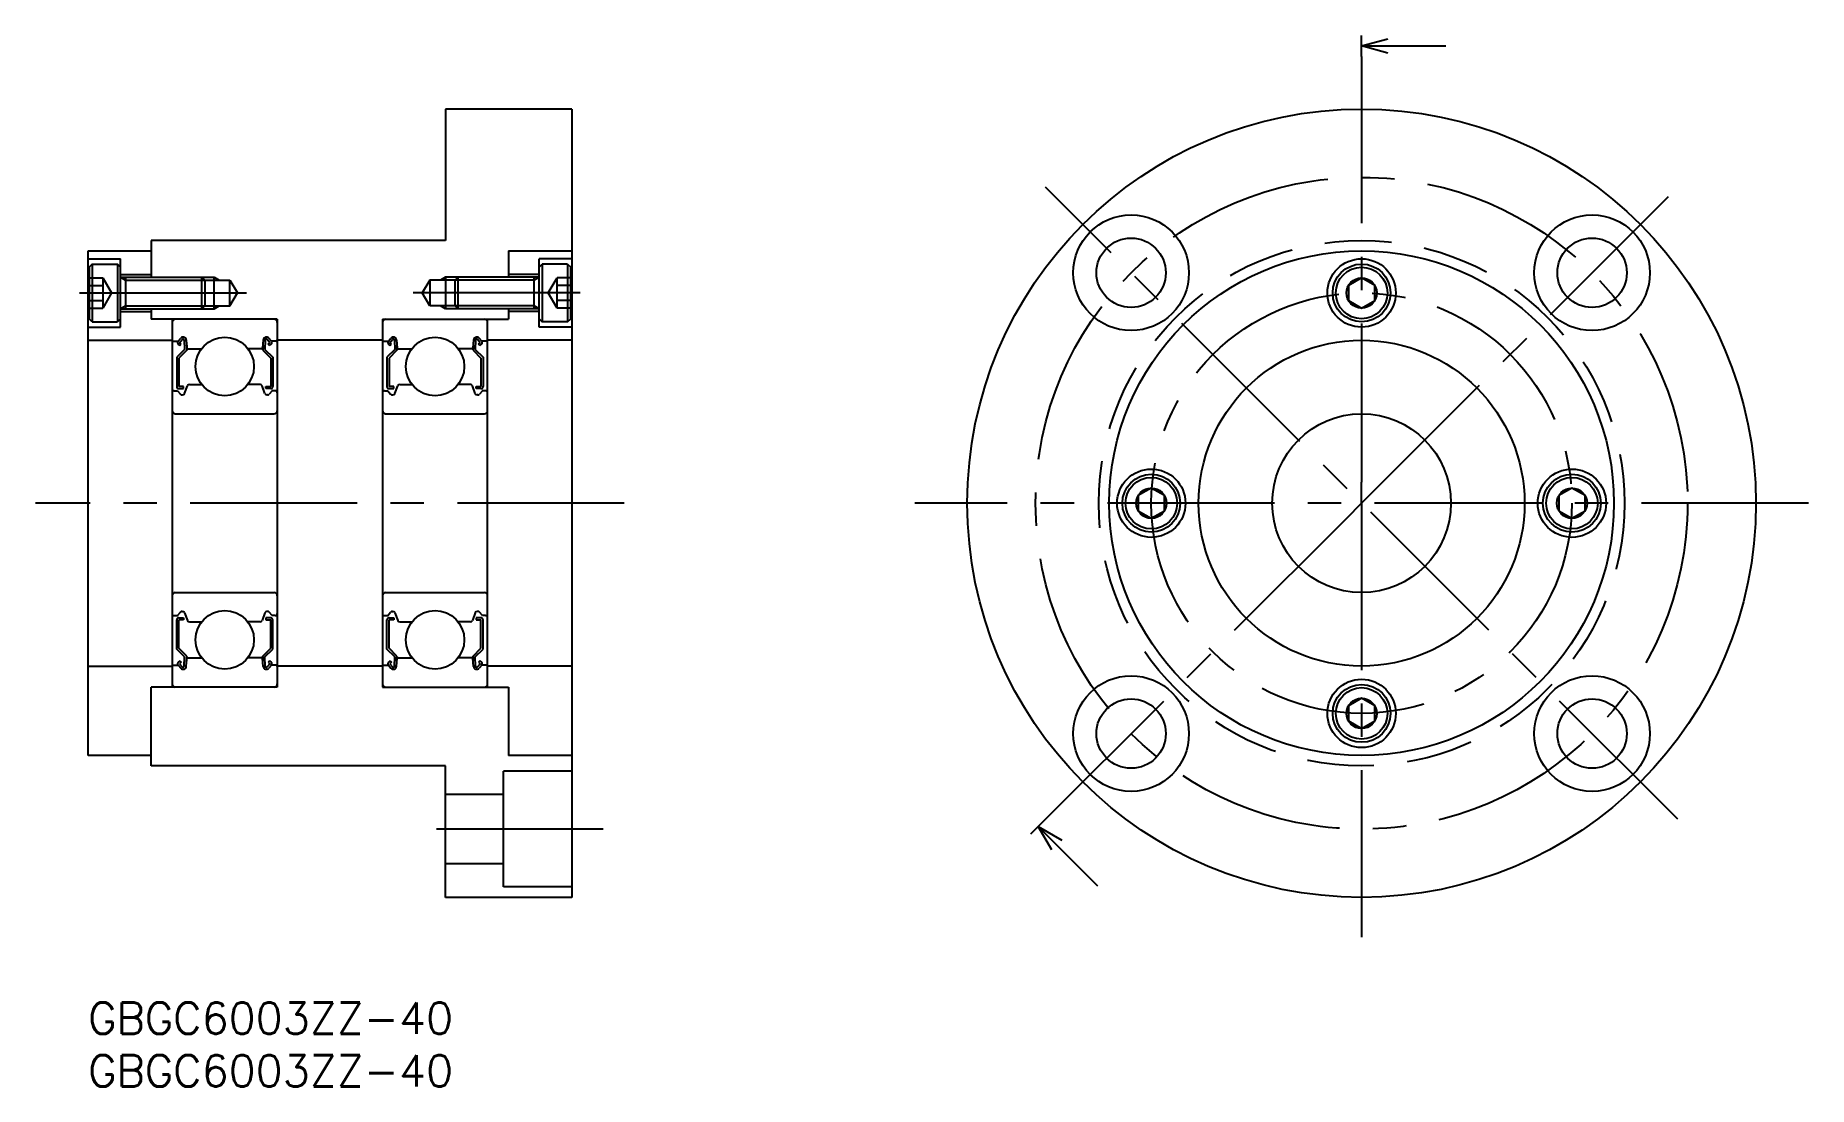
# Model space of a CAD drawing. Extents: x -5 to 164, y -8 to 92.
import ezdxf

# ---------------------------------------------------------------- set-up
doc = ezdxf.new("R2010")
doc.units = 0
doc.header["$LTSCALE"] = 0.5
doc.linetypes.add('CENTER', pattern=[50.8, 31.75, -6.35, 6.35, -6.35])
doc.linetypes.add('DASHED', pattern=[19.05, 12.7, -6.35])
doc.layers.get('0').update_dxf_attribs({"linetype": 'CONTINUOUS'})
for name, color, linetype in [('MSM_CENTER', 1, 'CENTER'), ('MSM_CONTINUOUS', 7, 'CONTINUOUS'), ('MSM_DASHED', 4, 'DASHED'), ('MSM_NARROW', 5, 'CONTINUOUS'), ('MSM_PART_NUMBER', 7, 'CONTINUOUS')]:
    doc.layers.add(name, color=color, linetype=linetype)
doc.styles.get("Standard").update_dxf_attribs({"font": 'txt.shx', "height": 3, "bigfont": 'bigfont.shx'})

# ---------------------------------------------------------------- blocks, each defined once
blk = doc.blocks.new('*U6')
at = {"layer": 'MSM_PART_NUMBER'}
blk.add_text('GBGC6003ZZ-40', height=3, dxfattribs=at).set_placement((0, -3))
blk = doc.blocks.new('*U7')
at = {"layer": 'MSM_PART_NUMBER'}
blk.add_text('GBGC6003ZZ-40', height=3, dxfattribs=at).set_placement((0, -8))
blk = doc.blocks.new('_OPEN30')
at = {"color": 0, "linetype": 'BYBLOCK'}
for p, q in [((-1, 0.268), (0, 0)), ((0, 0), (-1, -0.268)), ((0, 0), (-1, 0))]:
    blk.add_line(p, q, dxfattribs=at)
blk = doc.blocks.new('*U2')
at = {"color": 7, "linetype": 'CONTINUOUS'}
blk.add_lwpolyline([(595.34, 147.9), (600.84, 147.9)], dxfattribs=at)
at = {"color": 7, "linetype": 'CONTINUOUS', "xscale": 2.5, "yscale": 2.5, "zscale": 2.5, "rotation": 180}
blk.add_blockref('_OPEN30', (592.84, 147.9), dxfattribs=at)
blk = doc.blocks.new('*U1')
at = {"color": 7, "linetype": 'CONTINUOUS'}
blk.add_lwpolyline([(595.34, 94.1), (600.84, 94.1)], dxfattribs=at)
at = {"color": 7, "linetype": 'CONTINUOUS', "xscale": 2.5, "yscale": 2.5, "zscale": 2.5, "rotation": 180}
blk.add_blockref('_OPEN30', (592.84, 94.1), dxfattribs=at)

msp = doc.modelspace()

# ---------------------------------------------------------------- linework, layer by layer
at = {"layer": 'MSM_CENTER'}
for p, q in [((121.12, 90), (121.12, 49.5)), ((151.18, 17.45), (91.07, 77.55)), ((121.12, 47.5), (151.18, 77.55)), ((-0.8, 67.5), (15.21, 67.5)), ((46.8, 67.5), (30.79, 67.5)), ((51, 47.5), (-5, 47.5)), ((163.62, 47.5), (78.62, 47.5)), ((121.12, 47.5), (121.12, 5)), ((91.07, 17.45), (119.71, 46.09)), ((49, 16.5), (31, 16.5))]:
    msp.add_line(p, q, dxfattribs=at)
for radius in [31, 20]:
    msp.add_circle((121.12, 47.5), radius, dxfattribs=at)
at = {"layer": 'MSM_CONTINUOUS'}
for p, q in [((121.12, 90), (121.12, 92)), ((46, 85), (34, 85)), ((34, 85), (34, 72.5)), ((46, 85), (46, 10)), ((0, 71.5), (6, 71.5)), ((0, 23.5), (0, 71.5)), ((34, 72.5), (6, 72.5)), ((6, 72.5), (6, 69)), ((40, 71.5), (40, 69)), ((40, 71.5), (46, 71.5)), ((0, 70.75), (3.1, 70.75)), ((0.4, 70.25), (0.1, 69.95)), ((0.1, 69.95), (0.1, 65.05)), ((0.4, 70.25), (2.8, 70.25)), ((0.4, 70.25), (0.4, 64.75)), ((3.1, 69.95), (2.8, 70.25)), ((2.8, 70.25), (2.8, 64.75)), ((3.1, 64.25), (3.1, 70.75)), ((3.1, 69.25), (6, 69.25)), ((42.9, 69.25), (40, 69.25)), ((46, 70.75), (42.9, 70.75)), ((42.9, 64.25), (42.9, 70.75)), ((42.9, 69.95), (43.2, 70.25)), ((45.6, 70.25), (43.2, 70.25)), ((43.2, 70.25), (43.2, 64.75)), ((45.6, 70.25), (45.9, 69.95)), ((45.6, 70.25), (45.6, 64.75)), ((45.9, 65.05), (45.9, 69.95)), ((3.1, 69), (10.83, 69)), ((3.57, 69), (3.57, 66)), ((10.83, 66), (10.83, 69)), ((10.83, 69), (11.1, 68.73)), ((11.1, 68.73), (13.5, 68.73)), ((11.1, 68.73), (11.1, 66.27)), ((12, 66), (12, 69)), ((13.5, 66.27), (13.5, 68.73)), ((13.5, 68.73), (14.21, 67.5)), ((13.5, 66.27), (14.21, 67.5)), ((32.5, 68.73), (31.79, 67.5)), ((32.5, 66.27), (31.79, 67.5)), ((34.9, 68.73), (32.5, 68.73)), ((32.5, 68.73), (32.5, 66.27)), ((34, 69), (34, 66)), ((34.9, 68.73), (35.17, 69)), ((34.9, 66.27), (34.9, 68.73)), ((42.9, 69), (35.17, 69)), ((35.17, 69), (35.17, 66)), ((42.43, 66), (42.43, 69)), ((121.12, 68.94), (119.87, 68.22)), ((119.87, 68.22), (119.87, 66.78)), ((122.37, 68.22), (121.12, 68.94)), ((122.37, 66.78), (122.37, 68.22)), ((3.1, 66), (10.83, 66)), ((6, 66), (6, 65)), ((11.1, 66.27), (10.83, 66)), ((11.1, 66.27), (13.5, 66.27)), ((34.9, 66.27), (32.5, 66.27)), ((35.17, 66), (34.9, 66.27)), ((42.9, 66), (35.17, 66)), ((40, 66), (40, 65)), ((119.87, 66.78), (121.12, 66.06)), ((121.12, 66.06), (122.37, 66.78)), ((0, 64.25), (3.1, 64.25)), ((0.4, 64.75), (0.1, 65.05)), ((0.4, 64.75), (2.8, 64.75)), ((3.1, 65.05), (2.8, 64.75)), ((3.1, 65.75), (6, 65.75)), ((18, 65), (6, 65)), ((8, 65), (8, 30)), ((18, 65), (18, 30)), ((28, 65), (40, 65)), ((28, 65), (28, 30)), ((38, 30), (38, 65)), ((42.9, 65.75), (40, 65.75)), ((42.9, 65.05), (43.2, 64.75)), ((46, 64.25), (42.9, 64.25)), ((45.6, 64.75), (43.2, 64.75)), ((45.6, 64.75), (45.9, 65.05)), ((0, 63), (8, 63)), ((8.1, 62.9), (8.56, 62.9)), ((8.56, 62.9), (8.81, 63.2)), ((8.74, 62.49), (8.58, 62.62)), ((8.71, 62.77), (8.96, 63.07)), ((8.87, 62.64), (8.71, 62.77)), ((8.74, 62.49), (8.87, 62.64)), ((9.14, 63.01), (9.18, 62.13)), ((9.34, 63.03), (9.4, 62.29)), ((9.38, 62.52), (9.38, 62.05)), ((16.66, 63.03), (16.6, 62.29)), ((16.62, 62.52), (16.62, 62.05)), ((16.86, 63.01), (16.82, 62.13)), ((17.29, 62.77), (17.04, 63.07)), ((17.13, 62.64), (17.29, 62.77)), ((17.26, 62.49), (17.13, 62.64)), ((17.44, 62.9), (17.19, 63.2)), ((17.26, 62.49), (17.42, 62.62)), ((17.9, 62.9), (17.44, 62.9)), ((28, 63), (18, 63)), ((28.1, 62.9), (28.56, 62.9)), ((28.56, 62.9), (28.81, 63.2)), ((28.74, 62.49), (28.58, 62.62)), ((28.71, 62.77), (28.96, 63.07)), ((28.87, 62.64), (28.71, 62.77)), ((28.74, 62.49), (28.87, 62.64)), ((29.14, 63.01), (29.18, 62.13)), ((29.34, 63.03), (29.4, 62.29)), ((29.38, 62.52), (29.38, 62.05)), ((36.66, 63.03), (36.6, 62.29)), ((36.62, 62.52), (36.62, 62.05)), ((36.86, 63.01), (36.82, 62.13)), ((37.29, 62.77), (37.04, 63.07)), ((37.13, 62.64), (37.29, 62.77)), ((37.26, 62.49), (37.13, 62.64)), ((37.44, 62.9), (37.19, 63.2)), ((37.26, 62.49), (37.42, 62.62)), ((37.9, 62.9), (37.44, 62.9)), ((46, 63), (38, 63)), ((9.18, 62.13), (8.43, 61.38)), ((8.43, 61.38), (8.43, 58.6)), ((9.38, 62.05), (8.63, 61.3)), ((8.63, 61.3), (8.63, 58.6)), ((9.5, 62.2), (10.8, 62.2)), ((16.5, 62.2), (15.2, 62.2)), ((16.62, 62.05), (17.37, 61.3)), ((16.82, 62.13), (17.57, 61.38)), ((17.37, 61.3), (17.37, 58.6)), ((17.57, 61.38), (17.57, 58.6)), ((29.18, 62.13), (28.43, 61.38)), ((28.43, 61.38), (28.43, 58.6)), ((29.38, 62.05), (28.63, 61.3)), ((28.63, 61.3), (28.63, 58.6)), ((29.5, 62.2), (30.8, 62.2)), ((36.5, 62.2), (35.2, 62.2)), ((36.62, 62.05), (37.37, 61.3)), ((36.82, 62.13), (37.57, 61.38)), ((37.37, 61.3), (37.37, 58.6)), ((37.57, 61.38), (37.57, 58.6)), ((8.2, 58.2), (8.5, 58.2)), ((8.5, 58.2), (8.78, 57.87)), ((9.08, 58.6), (8.63, 58.6)), ((8.63, 58.4), (9.08, 58.4)), ((8.93, 57.8), (8.99, 57.8)), ((9.08, 58.4), (9.08, 58.6)), ((9.18, 57.93), (9.45, 58.67)), ((9.64, 58.8), (10.8, 58.8)), ((16.36, 58.8), (15.2, 58.8)), ((16.82, 57.93), (16.55, 58.67)), ((16.92, 58.6), (17.37, 58.6)), ((16.92, 58.4), (16.92, 58.6)), ((17.37, 58.4), (16.92, 58.4)), ((17.07, 57.8), (17.01, 57.8)), ((17.5, 58.2), (17.22, 57.87)), ((17.8, 58.2), (17.5, 58.2)), ((28.2, 58.2), (28.5, 58.2)), ((28.5, 58.2), (28.78, 57.87)), ((29.08, 58.6), (28.63, 58.6)), ((28.63, 58.4), (29.08, 58.4)), ((28.93, 57.8), (28.99, 57.8)), ((29.08, 58.4), (29.08, 58.6)), ((29.18, 57.93), (29.45, 58.67)), ((29.64, 58.8), (30.8, 58.8)), ((36.36, 58.8), (35.2, 58.8)), ((36.82, 57.93), (36.55, 58.67)), ((36.92, 58.6), (37.37, 58.6)), ((36.92, 58.4), (36.92, 58.6)), ((37.37, 58.4), (36.92, 58.4)), ((37.07, 57.8), (37.01, 57.8)), ((37.5, 58.2), (37.22, 57.87)), ((37.8, 58.2), (37.5, 58.2)), ((8.3, 56), (17.7, 56)), ((28.3, 56), (37.7, 56)), ((101.12, 48.94), (99.87, 48.22)), ((102.37, 48.22), (101.12, 48.94)), ((121.12, 47.5), (121.12, 49.5)), ((141.12, 48.94), (139.87, 48.22)), ((142.37, 48.22), (141.12, 48.94)), ((99.87, 48.22), (99.87, 46.78)), ((102.37, 46.78), (102.37, 48.22)), ((119.71, 46.09), (121.12, 47.5)), ((139.87, 48.22), (139.87, 46.78)), ((142.37, 46.78), (142.37, 48.22)), ((99.87, 46.78), (101.12, 46.06)), ((101.12, 46.06), (102.37, 46.78)), ((139.87, 46.78), (141.12, 46.06)), ((141.12, 46.06), (142.37, 46.78)), ((8.3, 39), (17.7, 39)), ((28.3, 39), (37.7, 39)), ((8.5, 36.8), (8.78, 37.13)), ((8.93, 37.2), (8.99, 37.2)), ((17.07, 37.2), (17.01, 37.2)), ((17.5, 36.8), (17.22, 37.13)), ((28.5, 36.8), (28.78, 37.13)), ((28.93, 37.2), (28.99, 37.2)), ((37.07, 37.2), (37.01, 37.2)), ((37.5, 36.8), (37.22, 37.13)), ((8.2, 36.8), (8.5, 36.8)), ((8.43, 33.62), (8.43, 36.4)), ((8.63, 36.6), (9.08, 36.6)), ((8.63, 33.7), (8.63, 36.4)), ((9.08, 36.4), (8.63, 36.4)), ((9.08, 36.6), (9.08, 36.4)), ((9.18, 37.07), (9.45, 36.33)), ((9.64, 36.2), (10.8, 36.2)), ((16.36, 36.2), (15.2, 36.2)), ((16.82, 37.07), (16.55, 36.33)), ((16.92, 36.6), (16.92, 36.4)), ((17.37, 36.6), (16.92, 36.6)), ((16.92, 36.4), (17.37, 36.4)), ((17.37, 33.7), (17.37, 36.4)), ((17.8, 36.8), (17.5, 36.8)), ((17.57, 33.62), (17.57, 36.4)), ((28.2, 36.8), (28.5, 36.8)), ((28.43, 33.62), (28.43, 36.4)), ((28.63, 36.6), (29.08, 36.6)), ((28.63, 33.7), (28.63, 36.4)), ((29.08, 36.4), (28.63, 36.4)), ((29.08, 36.6), (29.08, 36.4)), ((29.18, 37.07), (29.45, 36.33)), ((29.64, 36.2), (30.8, 36.2)), ((36.36, 36.2), (35.2, 36.2)), ((36.82, 37.07), (36.55, 36.33)), ((36.92, 36.6), (36.92, 36.4)), ((37.37, 36.6), (36.92, 36.6)), ((36.92, 36.4), (37.37, 36.4)), ((37.37, 33.7), (37.37, 36.4)), ((37.8, 36.8), (37.5, 36.8)), ((37.57, 33.62), (37.57, 36.4)), ((8.1, 32.1), (8.56, 32.1)), ((9.18, 32.87), (8.43, 33.62)), ((8.56, 32.1), (8.81, 31.8)), ((8.74, 32.51), (8.58, 32.38)), ((9.38, 32.95), (8.63, 33.7)), ((8.87, 32.36), (8.71, 32.23)), ((8.71, 32.23), (8.96, 31.93)), ((8.74, 32.51), (8.87, 32.36)), ((9.14, 31.99), (9.18, 32.87)), ((9.34, 31.97), (9.4, 32.71)), ((9.38, 32.48), (9.38, 32.95)), ((9.5, 32.8), (10.8, 32.8)), ((16.5, 32.8), (15.2, 32.8)), ((16.66, 31.97), (16.6, 32.71)), ((16.62, 32.95), (17.37, 33.7)), ((16.62, 32.48), (16.62, 32.95)), ((16.82, 32.87), (17.57, 33.62)), ((16.86, 31.99), (16.82, 32.87)), ((17.29, 32.23), (17.04, 31.93)), ((17.26, 32.51), (17.13, 32.36)), ((17.13, 32.36), (17.29, 32.23)), ((17.44, 32.1), (17.19, 31.8)), ((17.26, 32.51), (17.42, 32.38)), ((17.9, 32.1), (17.44, 32.1)), ((28.1, 32.1), (28.56, 32.1)), ((29.18, 32.87), (28.43, 33.62)), ((28.56, 32.1), (28.81, 31.8)), ((28.74, 32.51), (28.58, 32.38)), ((29.38, 32.95), (28.63, 33.7)), ((28.87, 32.36), (28.71, 32.23)), ((28.71, 32.23), (28.96, 31.93)), ((28.74, 32.51), (28.87, 32.36)), ((29.14, 31.99), (29.18, 32.87)), ((29.34, 31.97), (29.4, 32.71)), ((29.38, 32.48), (29.38, 32.95)), ((29.5, 32.8), (30.8, 32.8)), ((36.5, 32.8), (35.2, 32.8)), ((36.66, 31.97), (36.6, 32.71)), ((36.62, 32.95), (37.37, 33.7)), ((36.62, 32.48), (36.62, 32.95)), ((36.82, 32.87), (37.57, 33.62)), ((36.86, 31.99), (36.82, 32.87)), ((37.29, 32.23), (37.04, 31.93)), ((37.26, 32.51), (37.13, 32.36)), ((37.13, 32.36), (37.29, 32.23)), ((37.44, 32.1), (37.19, 31.8)), ((37.26, 32.51), (37.42, 32.38)), ((37.9, 32.1), (37.44, 32.1)), ((0, 32), (8, 32)), ((28, 32), (18, 32)), ((46, 32), (38, 32)), ((18, 30), (6, 30)), ((6, 22.5), (6, 30)), ((28, 30), (40, 30)), ((40, 30), (40, 23.5)), ((121.12, 28.94), (119.87, 28.22)), ((122.37, 28.22), (121.12, 28.94)), ((119.87, 28.22), (119.87, 26.78)), ((122.37, 26.78), (122.37, 28.22)), ((119.87, 26.78), (121.12, 26.06)), ((121.12, 26.06), (122.37, 26.78)), ((6, 23.5), (0, 23.5)), ((34, 22.5), (6, 22.5)), ((34, 10), (34, 22.5)), ((46, 22), (39.5, 22)), ((39.5, 11), (39.5, 22)), ((46, 23.5), (40, 23.5)), ((39.5, 19.8), (34, 19.8)), ((89.66, 16.03), (91.07, 17.45)), ((39.5, 13.2), (34, 13.2)), ((46, 11), (39.5, 11)), ((46, 10), (34, 10))]:
    msp.add_line(p, q, dxfattribs=at)
for centre, radius in [((121.12, 47.5), 37.5), ((99.2, 69.42), 5.5), ((143.04, 69.42), 5.5), ((99.2, 69.42), 3.3), ((143.04, 69.42), 3.3), ((121.12, 47.5), 24), ((121.12, 67.5), 3.25), ((121.12, 67.5), 2.75), ((121.12, 67.5), 2.45), ((121.12, 67.5), 1.44), ((13, 60.5), 2.78), ((33, 60.5), 2.78), ((121.12, 47.5), 15.5), ((121.12, 47.5), 8.5), ((101.12, 47.5), 3.25), ((141.12, 47.5), 3.25), ((101.12, 47.5), 2.75), ((101.12, 47.5), 2.45), ((101.12, 47.5), 1.44), ((141.12, 47.5), 2.75), ((141.12, 47.5), 2.45), ((141.12, 47.5), 1.44), ((13, 34.5), 2.78), ((33, 34.5), 2.78), ((99.2, 25.58), 5.5), ((121.12, 27.5), 3.25), ((143.04, 25.58), 5.5), ((99.2, 25.58), 3.3), ((121.12, 27.5), 2.75), ((121.12, 27.5), 2.45), ((121.12, 27.5), 1.44), ((143.04, 25.58), 3.3)]:
    msp.add_circle(centre, radius, dxfattribs=at)
for centre, radius, start, end in [((8.3, 64.7), 0.3, 90, 180), ((17.7, 64.7), 0.3, 0, 90), ((28.3, 64.7), 0.3, 90, 180), ((37.7, 64.7), 0.3, 0, 90), ((8.1, 63), 0.1, 180, 270), ((8.71, 62.77), 0.2, 140.0031, 230.0823), ((9.04, 63), 0.3, 4.9967, 140.0033), ((9.04, 63.01), 0.1, 2.8196, 140.0014), ((16.96, 63), 0.3, 39.9967, 175.0033), ((16.96, 63.01), 0.1, 39.9986, 177.1804), ((17.29, 62.77), 0.2, 309.9177, 39.9969), ((17.9, 63), 0.1, 270, 0), ((28.1, 63), 0.1, 180, 270), ((28.71, 62.77), 0.2, 140.0031, 230.0823), ((29.04, 63), 0.3, 4.9967, 140.0033), ((29.04, 63.01), 0.1, 2.8196, 140.0014), ((36.96, 63), 0.3, 39.9967, 175.0033), ((36.96, 63.01), 0.1, 39.9986, 177.1804), ((37.29, 62.77), 0.2, 309.9177, 39.9969), ((37.9, 63), 0.1, 270, 0), ((9.5, 62.3), 0.1, 184.9968, 270), ((16.5, 62.3), 0.1, 270, 355.0032), ((29.5, 62.3), 0.1, 184.9968, 270), ((36.5, 62.3), 0.1, 270, 355.0032), ((8.2, 58), 0.2, 90, 180), ((8.63, 58.6), 0.2, 180, 270), ((8.93, 58), 0.2, 219.9947, 270), ((8.99, 58), 0.2, 270, 339.9921), ((9.64, 58.6), 0.2, 89.9999, 159.9926), ((16.36, 58.6), 0.2, 20.0074, 90.0001), ((17.01, 58), 0.2, 200.0079, 270), ((17.07, 58), 0.2, 270, 320.0053), ((17.37, 58.6), 0.2, 270, 0), ((17.8, 58), 0.2, 0, 90), ((28.2, 58), 0.2, 90, 180), ((28.63, 58.6), 0.2, 180, 270), ((28.93, 58), 0.2, 219.9947, 270), ((28.99, 58), 0.2, 270, 339.9921), ((29.64, 58.6), 0.2, 89.9999, 159.9926), ((36.36, 58.6), 0.2, 20.0074, 90.0001), ((37.01, 58), 0.2, 200.0079, 270), ((37.07, 58), 0.2, 270, 320.0053), ((37.37, 58.6), 0.2, 270, 0), ((37.8, 58), 0.2, 0, 90), ((8.3, 56.3), 0.3, 180, 270), ((17.7, 56.3), 0.3, 270, 0), ((28.3, 56.3), 0.3, 180, 270), ((37.7, 56.3), 0.3, 270, 0), ((8.3, 38.7), 0.3, 90, 180), ((17.7, 38.7), 0.3, 0, 90), ((28.3, 38.7), 0.3, 90, 180), ((37.7, 38.7), 0.3, 0, 90), ((8.93, 37), 0.2, 90, 140.0053), ((8.99, 37), 0.2, 20.0079, 90), ((17.01, 37), 0.2, 90, 159.9921), ((17.07, 37), 0.2, 39.9947, 90), ((28.93, 37), 0.2, 90, 140.0053), ((28.99, 37), 0.2, 20.0079, 90), ((37.01, 37), 0.2, 90, 159.9921), ((37.07, 37), 0.2, 39.9947, 90), ((8.2, 37), 0.2, 180, 270), ((8.63, 36.4), 0.2, 90, 180), ((9.64, 36.4), 0.2, 200.0074, 270.0001), ((16.36, 36.4), 0.2, 269.9999, 339.9926), ((17.37, 36.4), 0.2, 360, 90), ((17.8, 37), 0.2, 270, 360), ((28.2, 37), 0.2, 180, 270), ((28.63, 36.4), 0.2, 90, 180), ((29.64, 36.4), 0.2, 200.0074, 270.0001), ((36.36, 36.4), 0.2, 269.9999, 339.9926), ((37.37, 36.4), 0.2, 360, 90), ((37.8, 37), 0.2, 270, 360), ((8.1, 32), 0.1, 90, 180), ((8.71, 32.23), 0.2, 129.9177, 219.9969), ((9.5, 32.7), 0.1, 90, 175.0032), ((16.5, 32.7), 0.1, 4.9968, 90), ((17.29, 32.23), 0.2, 320.0031, 50.0823), ((17.9, 32), 0.1, 360, 90), ((28.1, 32), 0.1, 90, 180), ((28.71, 32.23), 0.2, 129.9177, 219.9969), ((29.5, 32.7), 0.1, 90, 175.0032), ((36.5, 32.7), 0.1, 4.9968, 90), ((37.29, 32.23), 0.2, 320.0031, 50.0823), ((37.9, 32), 0.1, 360, 90), ((9.04, 32), 0.3, 219.9967, 355.0033), ((9.04, 31.99), 0.1, 219.9986, 357.1804), ((16.96, 32), 0.3, 184.9967, 320.0033), ((16.96, 31.99), 0.1, 182.8196, 320.0014), ((29.04, 32), 0.3, 219.9967, 355.0033), ((29.04, 31.99), 0.1, 219.9986, 357.1804), ((36.96, 32), 0.3, 184.9967, 320.0033), ((36.96, 31.99), 0.1, 182.8196, 320.0014), ((8.3, 30.3), 0.3, 180, 270), ((17.7, 30.3), 0.3, 270, 0), ((28.3, 30.3), 0.3, 180, 270), ((37.7, 30.3), 0.3, 270, 0)]:
    msp.add_arc(centre, radius, start, end, dxfattribs=at)
at = {"layer": 'MSM_DASHED'}
for p, q in [((0.1, 68.94), (1.4, 68.94)), ((0.1, 68.22), (1.4, 68.22)), ((1.4, 68.94), (1.4, 66.06)), ((1.4, 68.94), (2.23, 67.5)), ((2.23, 67.5), (1.4, 66.06)), ((43.77, 67.5), (44.6, 68.94)), ((44.6, 66.06), (43.77, 67.5)), ((44.6, 66.06), (44.6, 68.94)), ((45.9, 68.94), (44.6, 68.94)), ((45.9, 68.22), (44.6, 68.22)), ((0.1, 66.78), (1.4, 66.78)), ((0.1, 66.06), (1.4, 66.06)), ((45.9, 66.78), (44.6, 66.78)), ((45.9, 66.06), (44.6, 66.06))]:
    msp.add_line(p, q, dxfattribs=at)
msp.add_circle((121.12, 47.5), 25, dxfattribs=at)
at = {"layer": 'MSM_NARROW'}
for p, q in [((3.1, 69), (3.57, 68.73)), ((3.57, 68.73), (11.1, 68.73)), ((10.83, 69), (12, 69)), ((12, 69), (12.47, 68.73)), ((34, 69), (33.53, 68.73)), ((35.17, 69), (34, 69)), ((42.43, 68.73), (34.9, 68.73)), ((42.9, 69), (42.43, 68.73)), ((3.1, 66), (3.57, 66.27)), ((3.57, 66.27), (11.1, 66.27)), ((10.83, 66), (12, 66)), ((12, 66), (12.47, 66.27)), ((34, 66), (33.53, 66.27)), ((35.17, 66), (34, 66)), ((42.43, 66.27), (34.9, 66.27)), ((42.9, 66), (42.43, 66.27))]:
    msp.add_line(p, q, dxfattribs=at)

# ---------------------------------------------------------------- block references
at = {"layer": 'MSM_CONTINUOUS'}
for name, p in [('*U2', (-471.72, -56.9)), ('*U6', (0, 0)), ('*U7', (0, 0))]:
    msp.add_blockref(name, p, dxfattribs=at)
at = {"layer": 'MSM_CONTINUOUS', "rotation": 315}
msp.add_blockref('*U1', (-395.38, 369.41), dxfattribs=at)

doc.saveas('drawing.dxf')
